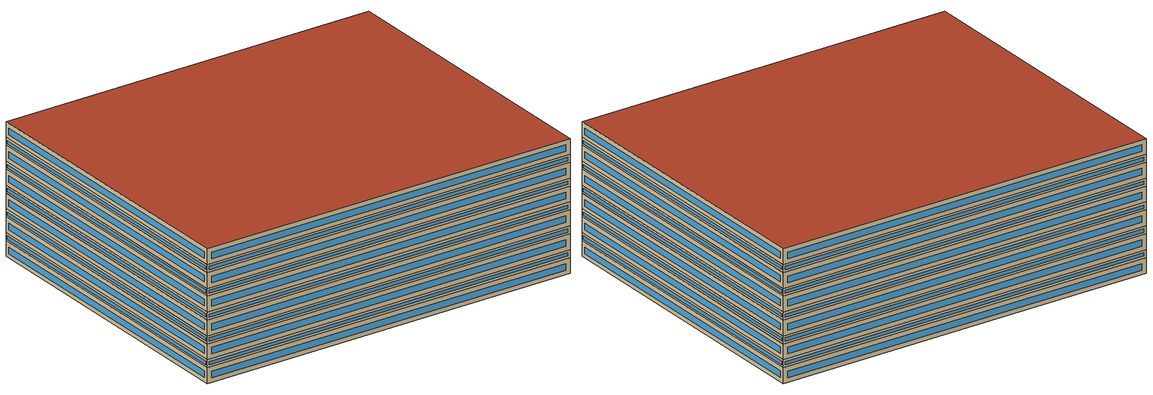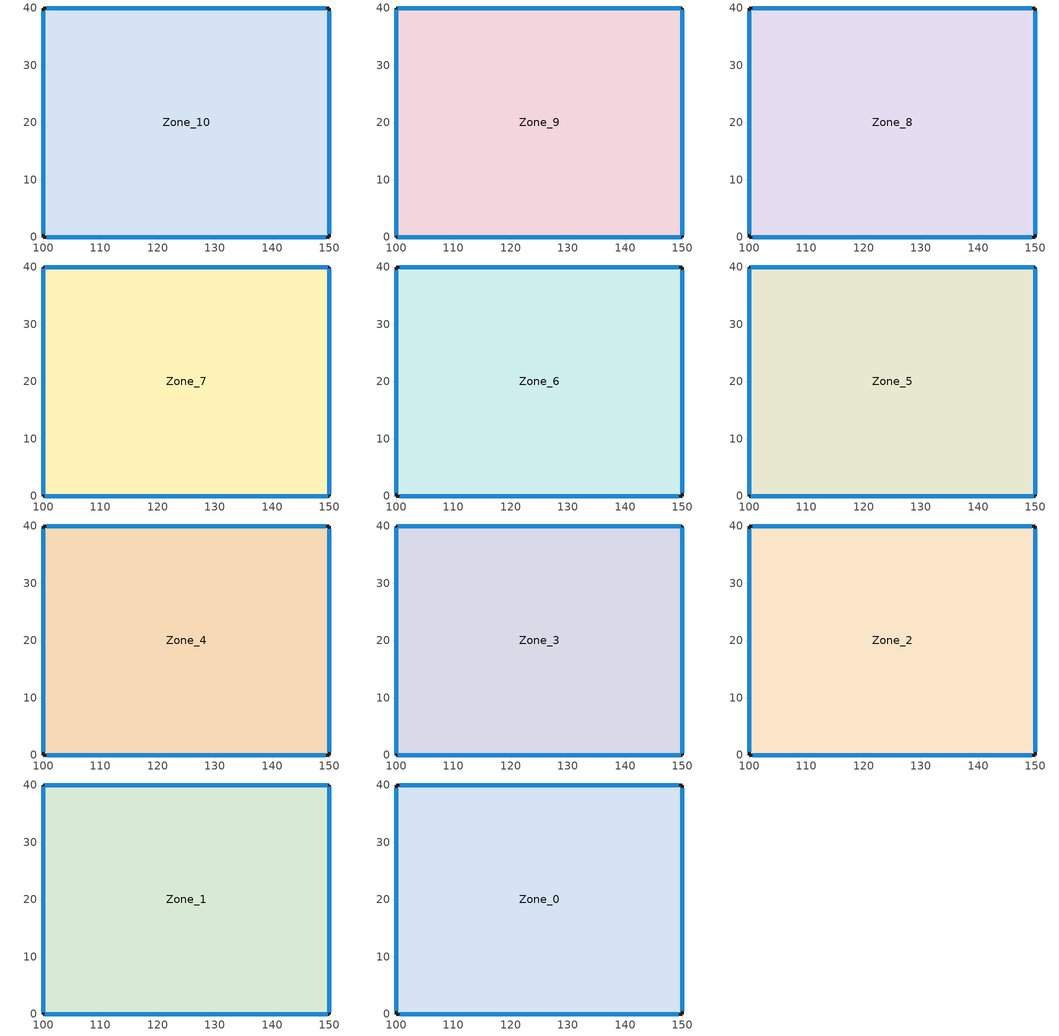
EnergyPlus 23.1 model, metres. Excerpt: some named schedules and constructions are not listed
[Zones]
Zone_10
 floor outside (90.1-2019 Nonresidential CZ 0 Exterior Floor (Mass)): 150,0 100,0 100,40 150,40 z0.5
 wall outside (90.1-2019 Nonresidential CZ 0 Exterior Wall (Mass)): 150,0 150,40 100,40 100,0 150,0 z0.5:2.5
 window (90.1-2019 Nonresidential CZ 0 Glazing (Operable)): 150,0.59 150,39.41 / 149.41,40 100.59,40 / 100,39.41 100,0.59 / 100.59,0 149.41,0 z1.09:1.91
Zone_9
 floor to Zone_10 (Interior Slab (Mass)_FLIPPED): 150,0 100,0 100,40 150,40 z2.5
 wall outside (90.1-2019 Nonresidential CZ 0 Exterior Wall (Mass)): 150,0 150,40 100,40 100,0 150,0 z2.5:3.5
 window (90.1-2019 Nonresidential CZ 0 Glazing (Operable)): 150,0.3 150,39.7 / 149.7,40 100.3,40 / 100,39.7 100,0.3 / 100.3,0 149.7,0 z2.8:3.2
Zone_8
 floor to Zone_9 (Interior Slab (Mass)_FLIPPED): 150,0 100,0 100,40 150,40 z3.5
 wall outside (90.1-2019 Nonresidential CZ 0 Exterior Wall (Mass)): 150,0 150,40 100,40 100,0 150,0 z3.5:5.5
 window (90.1-2019 Nonresidential CZ 0 Glazing (Operable)): 150,0.59 150,39.41 / 149.41,40 100.59,40 / 100,39.41 100,0.59 / 100.59,0 149.41,0 z4.09:4.91
Zone_7
 floor to Zone_8 (Interior Slab (Mass)_FLIPPED): 150,0 100,0 100,40 150,40 z5.5
 wall outside (90.1-2019 Nonresidential CZ 0 Exterior Wall (Mass)): 150,0 150,40 100,40 100,0 150,0 z5.5:6.5
 window (90.1-2019 Nonresidential CZ 0 Glazing (Operable)): 150,0.3 150,39.7 / 149.7,40 100.3,40 / 100,39.7 100,0.3 / 100.3,0 149.7,0 z5.8:6.2
Zone_6
 floor to Zone_7 (Interior Slab (Mass)_FLIPPED): 150,0 100,0 100,40 150,40 z6.5
 wall outside (90.1-2019 Nonresidential CZ 0 Exterior Wall (Mass)): 150,0 150,40 100,40 100,0 150,0 z6.5:8.5
 window (90.1-2019 Nonresidential CZ 0 Glazing (Operable)): 150,0.59 150,39.41 / 149.41,40 100.59,40 / 100,39.41 100,0.59 / 100.59,0 149.41,0 z7.09:7.91
Zone_5
 floor to Zone_6 (Interior Slab (Mass)_FLIPPED): 150,0 100,0 100,40 150,40 z8.5
 wall outside (90.1-2019 Nonresidential CZ 0 Exterior Wall (Mass)): 150,0 150,40 100,40 100,0 150,0 z8.5:9.5
 window (90.1-2019 Nonresidential CZ 0 Glazing (Operable)): 150,0.3 150,39.7 / 149.7,40 100.3,40 / 100,39.7 100,0.3 / 100.3,0 149.7,0 z8.8:9.2
Zone_4
 floor to Zone_5 (Interior Slab (Mass)_FLIPPED): 150,0 100,0 100,40 150,40 z9.5
 wall outside (90.1-2019 Nonresidential CZ 0 Exterior Wall (Mass)): 150,0 150,40 100,40 100,0 150,0 z9.5:11.5
 window (90.1-2019 Nonresidential CZ 0 Glazing (Operable)): 150,0.59 150,39.41 / 149.41,40 100.59,40 / 100,39.41 100,0.59 / 100.59,0 149.41,0 z10.09:10.91
Zone_3
 floor to Zone_4 (Interior Slab (Mass)_FLIPPED): 150,0 100,0 100,40 150,40 z11.5
 wall outside (90.1-2019 Nonresidential CZ 0 Exterior Wall (Mass)): 150,0 150,40 100,40 100,0 150,0 z11.5:12.5
 window (90.1-2019 Nonresidential CZ 0 Glazing (Operable)): 150,0.3 150,39.7 / 149.7,40 100.3,40 / 100,39.7 100,0.3 / 100.3,0 149.7,0 z11.8:12.2
Zone_2
 floor to Zone_3 (Interior Slab (Mass)_FLIPPED): 150,0 100,0 100,40 150,40 z12.5
 wall outside (90.1-2019 Nonresidential CZ 0 Exterior Wall (Mass)): 150,0 150,40 100,40 100,0 150,0 z12.5:14.5
 window (90.1-2019 Nonresidential CZ 0 Glazing (Operable)): 150,0.59 150,39.41 / 149.41,40 100.59,40 / 100,39.41 100,0.59 / 100.59,0 149.41,0 z13.09:13.91
Zone_1
 floor to Zone_2 (Interior Slab (Mass)_FLIPPED): 150,0 100,0 100,40 150,40 z14.5
 wall outside (90.1-2019 Nonresidential CZ 0 Exterior Wall (Mass)): 150,0 150,40 100,40 100,0 150,0 z14.5:15.5
 window (90.1-2019 Nonresidential CZ 0 Glazing (Operable)): 150,0.3 150,39.7 / 149.7,40 100.3,40 / 100,39.7 100,0.3 / 100.3,0 149.7,0 z14.8:15.2
Zone_0
 floor to Zone_1 (Interior Slab (Mass)_FLIPPED): 150,0 100,0 100,40 150,40 z15.5
 wall outside (90.1-2019 Nonresidential CZ 0 Exterior Wall (Mass)): 150,0 150,40 100,40 100,0 150,0 z15.5:17.5
 window (90.1-2019 Nonresidential CZ 0 Glazing (Operable)): 150,0.59 150,39.41 / 149.41,40 100.59,40 / 100,39.41 100,0.59 / 100.59,0 149.41,0 z16.09:16.91
 roof outside (90.1-2019 Nonresidential CZ 0 Exterior Roof (Mass)): 150,0 150,40 100,40 100,0 z17.5
[Schedule:Week:Daily]
CoolAvail_Zone_6_30: 7184da34-240c-4b6d-93ce-fbc2130ab747, 8a405f9d-42d0-44d9-96d0-330464419840, dc97af03-2384-4bb0-99b3-728cf9247e1d, 3a76f166-5242-40e2-934c-137b1db0427f, 603d38bc-9358-45a7-b500-89b06c01529a, 4439b08b-b3b5-4bb0-872a-ef064c6df472, 961611fc-6cb6-40a5-a8bc-84e99b759f59, 7184da34-240c-4b6d-93ce-fbc2130ab747, 7184da34-240c-4b6d-93ce-fbc2130ab747, 7184da34-240c-4b6d-93ce-fbc2130ab747, 7184da34-240c-4b6d-93ce-fbc2130ab747, 7184da34-240c-4b6d-93ce-fbc2130ab747
CoolAvail_Zone_6_31: 5a908684-f9cf-45b4-b5b8-ae8a123e500a, 7a625284-486a-4df8-a195-787275be78b9, 571e5022-c7a9-4193-872e-adb23b875967, 51099a20-6c29-4076-87bc-da8d38a44a4c, 9f34e41f-fa0a-4cca-84f2-8a4b7e5c9fff, 2e3ce53a-b27f-4b19-865a-8a59f8f3d9be, fb570989-6d79-4e23-96a0-bc028a045480, 5a908684-f9cf-45b4-b5b8-ae8a123e500a, 5a908684-f9cf-45b4-b5b8-ae8a123e500a, 5a908684-f9cf-45b4-b5b8-ae8a123e500a, 5a908684-f9cf-45b4-b5b8-ae8a123e500a, 5a908684-f9cf-45b4-b5b8-ae8a123e500a
CoolAvail_Zone_6_32: 33920dee-67d3-4b8c-8265-b6fee3f7193f, 4d3eb448-9b0c-49e7-af43-dd11c7dbcc7f, 14827110-bb91-4569-9464-842db7c2f4c9, 4415725f-ac32-4013-943e-1ba89236a3ae, cde782c4-b684-40ae-8943-953bc67c3267, 680fbcb8-d65b-47a6-8f7d-5d6d7eec2a61, a5b1e0ee-6456-494a-ac05-9d128e00ea1b, 33920dee-67d3-4b8c-8265-b6fee3f7193f, 33920dee-67d3-4b8c-8265-b6fee3f7193f, 33920dee-67d3-4b8c-8265-b6fee3f7193f, 33920dee-67d3-4b8c-8265-b6fee3f7193f, 33920dee-67d3-4b8c-8265-b6fee3f7193f
CoolAvail_Zone_6_33: e6622f1f-2e6a-4cb0-9cfe-3307bc4e7330, ba0a8b03-b524-4944-950f-25f97ced0e71, 5e71a3d9-717c-4ec3-b2c5-cc67a8577d65, 0d333b0c-b992-4e52-952e-bc08f7f16e68, c7fc317e-73be-4404-b4ac-a850ff035b45, 033e5d23-12a7-46dc-9698-c5c22ac64766, 96585438-17a9-4f2d-ba76-5f25d7acb26b, e6622f1f-2e6a-4cb0-9cfe-3307bc4e7330, e6622f1f-2e6a-4cb0-9cfe-3307bc4e7330, e6622f1f-2e6a-4cb0-9cfe-3307bc4e7330, e6622f1f-2e6a-4cb0-9cfe-3307bc4e7330, e6622f1f-2e6a-4cb0-9cfe-3307bc4e7330
CoolAvail_Zone_6_34: 58776fbb-131a-4163-bc9f-bdc5d5c2f7db, 3c21969f-b920-492f-a4b9-10ae55c85706, 61b357f4-f6e6-4925-b387-1de39b7cc1fa, 0fa62410-a4f8-424e-bd98-b743837af38e, 502d5453-6122-42a2-9195-6f643fa86aa6, 348f92fa-facd-4d59-8293-b884daa41336, 975a310a-3582-4e8e-bbb1-4e74cdb09bf2, 58776fbb-131a-4163-bc9f-bdc5d5c2f7db, 58776fbb-131a-4163-bc9f-bdc5d5c2f7db, 58776fbb-131a-4163-bc9f-bdc5d5c2f7db, 58776fbb-131a-4163-bc9f-bdc5d5c2f7db, 58776fbb-131a-4163-bc9f-bdc5d5c2f7db
CoolAvail_Zone_6_35: 0a0e94e5-17e9-4f55-b6ba-0cff2d60cb48, 656ac055-7b5f-4ee6-a593-05e85dcc2151, f4a2c2a8-6a30-4858-af05-fa7fe88aa03f, d37df644-2e9c-4d79-a21b-c2ce73d4f76b, c8675d83-cc90-463b-8c33-fb7fa0b07f96, 2c28fc9b-8a8b-4620-840b-bf0f7868a53c, 4eb883bc-be96-4aad-97b9-e9b3bf60c7c0, 0a0e94e5-17e9-4f55-b6ba-0cff2d60cb48, 0a0e94e5-17e9-4f55-b6ba-0cff2d60cb48, 0a0e94e5-17e9-4f55-b6ba-0cff2d60cb48, 0a0e94e5-17e9-4f55-b6ba-0cff2d60cb48, 0a0e94e5-17e9-4f55-b6ba-0cff2d60cb48
CoolAvail_Zone_6_36: 974d3b50-240b-4423-8093-ecf7348e7a77, 5dda5916-6d3c-48d9-a4eb-7cd58c6ca905, d1377231-a0dc-4382-bb8f-9b1b18d367ac, 3bc0fb08-8a13-4cc9-ae99-47b2b77d3581, 64521ecc-3f76-405a-8015-79241e9814f1, 0b178198-81fe-45bb-924c-f1c7844d558f, 9561be1d-9728-4a63-9683-414e658ba770, 974d3b50-240b-4423-8093-ecf7348e7a77, 974d3b50-240b-4423-8093-ecf7348e7a77, 974d3b50-240b-4423-8093-ecf7348e7a77, 974d3b50-240b-4423-8093-ecf7348e7a77, 974d3b50-240b-4423-8093-ecf7348e7a77
CoolAvail_Zone_6_37: d15e5b5d-5e37-4174-a93b-1081d327ba36, 4dbaa0ec-594d-484d-9f40-ff97ba6f489b, 5637ac8b-84e2-4ae5-80ae-d1b10a38e0a6, 73b77d0b-158f-4ab2-b965-87fe1b25a0b5, a23a09be-1608-4e17-9d1a-3b0c8bebe0d6, bee6b387-4d5e-4adb-b40b-2d77ddca55e5, fefef696-33ff-4fe0-90e5-88765f0c1d3c, d15e5b5d-5e37-4174-a93b-1081d327ba36, d15e5b5d-5e37-4174-a93b-1081d327ba36, d15e5b5d-5e37-4174-a93b-1081d327ba36, d15e5b5d-5e37-4174-a93b-1081d327ba36, d15e5b5d-5e37-4174-a93b-1081d327ba36
CoolAvail_Zone_6_38: e88c6c5b-bd8b-4ff2-a5c8-6d02a455660d, d503720c-97db-4c8f-bb73-5fa63e187427, 974d3b50-240b-4423-8093-ecf7348e7a77, e6bef2dc-bc69-48b0-a87c-56ca68d267ba, b56f730e-0d16-40b5-8800-2eaec1f9e16d, 481d59af-034c-4750-aa96-4dfbceed2deb, 26478247-07dc-437b-9561-7dc0f47f08da, e88c6c5b-bd8b-4ff2-a5c8-6d02a455660d, e88c6c5b-bd8b-4ff2-a5c8-6d02a455660d, e88c6c5b-bd8b-4ff2-a5c8-6d02a455660d, e88c6c5b-bd8b-4ff2-a5c8-6d02a455660d, e88c6c5b-bd8b-4ff2-a5c8-6d02a455660d
CoolAvail_Zone_6_39: e0b2708d-d036-4065-8009-799a6ab6b869, 67b84bbc-35a5-464d-b2aa-46a085c2dace, 2ba26b7c-ec20-4d35-9d4d-c5aa899999db, 33fc359f-7dd0-4837-816f-1591cc087171, 09a3685a-2c69-4375-933e-06f930586e9f, 7321d2a9-7909-4930-a3a2-908d2a361488, d15e5b5d-5e37-4174-a93b-1081d327ba36, e0b2708d-d036-4065-8009-799a6ab6b869, e0b2708d-d036-4065-8009-799a6ab6b869, e0b2708d-d036-4065-8009-799a6ab6b869, e0b2708d-d036-4065-8009-799a6ab6b869, e0b2708d-d036-4065-8009-799a6ab6b869
CoolAvail_Zone_6_40: fd1eebb7-ae25-4a0b-9ae9-f39244b66f8c, 95fa02f2-2dcb-463b-95b4-cc12a435ff88, a7a1d405-c573-4bb9-b67b-8ce496c3c19b, 45c8ce96-07ae-4084-a6ae-a2589231fdf2, b97038e8-cb96-4908-8caf-aebc44971e05, 935ce55b-c2eb-4d0a-8971-2a44efc75534, 7f483035-ffa4-4953-83d1-3a987444b79a, fd1eebb7-ae25-4a0b-9ae9-f39244b66f8c, fd1eebb7-ae25-4a0b-9ae9-f39244b66f8c, fd1eebb7-ae25-4a0b-9ae9-f39244b66f8c, fd1eebb7-ae25-4a0b-9ae9-f39244b66f8c, fd1eebb7-ae25-4a0b-9ae9-f39244b66f8c
CoolAvail_Zone_6_41: 2dcc873a-a15d-4898-9fc1-872ab014c7bf, bbb2faed-3f6a-44d8-aaf0-78c2e5e9e339, e423462b-1761-430d-9fe2-04f5ce2df798, 221900c0-e161-4b32-8dcf-c06f7f97bc00, 0c28a0af-c182-4c21-a87c-47ab7c06f9a6, 531176dc-aaea-4caa-8757-48b7464adbe8, f02c8604-d348-4cbe-8dd2-544ac135fb9a, 2dcc873a-a15d-4898-9fc1-872ab014c7bf, 2dcc873a-a15d-4898-9fc1-872ab014c7bf, 2dcc873a-a15d-4898-9fc1-872ab014c7bf, 2dcc873a-a15d-4898-9fc1-872ab014c7bf, 2dcc873a-a15d-4898-9fc1-872ab014c7bf
CoolAvail_Zone_6_42: 55b381e4-677b-4329-b664-d2a45fb87942, 4b302ba2-075a-4b97-9e24-a58132b1d411, 02e56310-3f5e-4da5-a1ac-b244952a844e, 2bf2147b-2790-43df-95a8-867ac31a1a3b, beec6d2d-9b4d-454c-bab1-ccd7f0066b7f, e315acb1-8100-4df8-a883-a898b626087a, 338386b5-c2be-4c5a-bb7b-7ed45e145b6a, 55b381e4-677b-4329-b664-d2a45fb87942, 55b381e4-677b-4329-b664-d2a45fb87942, 55b381e4-677b-4329-b664-d2a45fb87942, 55b381e4-677b-4329-b664-d2a45fb87942, 55b381e4-677b-4329-b664-d2a45fb87942
CoolAvail_Zone_6_43: a3fc49ce-a702-4050-a4d4-f0b41f3f04d1, 61f6c040-2eff-4334-87d1-fc18078c5b4d, 216a5813-e1aa-4f98-a3d9-45aafe295c6f, ed36eb50-59d0-4664-b429-3e82567ec3db, 8268aa2b-f0c7-4399-82b5-6ee22692aaec, 7e1150bf-fcb5-4083-bada-e8b812130924, bac10eca-6aad-4b6c-99d9-6d047ad927fb, a3fc49ce-a702-4050-a4d4-f0b41f3f04d1, a3fc49ce-a702-4050-a4d4-f0b41f3f04d1, a3fc49ce-a702-4050-a4d4-f0b41f3f04d1, a3fc49ce-a702-4050-a4d4-f0b41f3f04d1, a3fc49ce-a702-4050-a4d4-f0b41f3f04d1
CoolAvail_Zone_6_44: 64c5fce2-a931-45de-ae17-11bb6b7ec4f7, 47937c46-9517-4e7e-a3e7-344cd70182dd, 6875829c-b567-4096-a9a7-070edf4a5beb, 1ef194d5-600d-436e-896f-97ae3dce0780, a412ade5-a070-42a9-a7bc-82a2a93165c4, 8a1bcc7b-a4db-415c-b492-aece4c5ef8ef, 54881f83-04a8-4966-a892-547419b078ed, 64c5fce2-a931-45de-ae17-11bb6b7ec4f7, 64c5fce2-a931-45de-ae17-11bb6b7ec4f7, 64c5fce2-a931-45de-ae17-11bb6b7ec4f7, 64c5fce2-a931-45de-ae17-11bb6b7ec4f7, 64c5fce2-a931-45de-ae17-11bb6b7ec4f7
CoolAvail_Zone_6_45: 2b397f9f-8be1-4396-8707-4f27285c48cf, 8a405f9d-42d0-44d9-96d0-330464419840, 406e654a-9fdf-4ae3-be6f-feb498b17671, d744ff22-ee5c-4023-b1c9-87d2f9fe7dfb, 2ba26b7c-ec20-4d35-9d4d-c5aa899999db, 18633dd2-a644-4504-9320-c2cd889ac2f6, 2b397f9f-8be1-4396-8707-4f27285c48cf, 2b397f9f-8be1-4396-8707-4f27285c48cf, 2b397f9f-8be1-4396-8707-4f27285c48cf, 2b397f9f-8be1-4396-8707-4f27285c48cf, 2b397f9f-8be1-4396-8707-4f27285c48cf, 2b397f9f-8be1-4396-8707-4f27285c48cf
CoolAvail_Zone_6_46: 309667cc-af2f-4954-85bc-5c148a350b4a, 4b302ba2-075a-4b97-9e24-a58132b1d411, c5798417-1c1b-466f-842b-606aee00b441, 3561d5a0-8828-4d36-a964-a15591300829, a7ceca8a-c546-48e0-a49a-66e985bab7ce, 5cde5439-ff1c-4de1-beaa-ff53f8bc1147, 8eda0833-9465-44ca-b207-203164fd8480, 309667cc-af2f-4954-85bc-5c148a350b4a, 309667cc-af2f-4954-85bc-5c148a350b4a, 309667cc-af2f-4954-85bc-5c148a350b4a, 309667cc-af2f-4954-85bc-5c148a350b4a, 309667cc-af2f-4954-85bc-5c148a350b4a
CoolAvail_Zone_6_47: c07bb51f-4667-4208-a672-928bc48b7e71, 0f0ad8b2-2234-4335-ac35-566c41478452, 6d6db758-2500-443d-bdef-894acfca45ea, 3f746df6-9fc2-4e6b-862d-bfddc29698c6, cc53f02f-f23b-4eea-8bb5-4934ea585736, f312e64c-c167-464e-bd74-4efe2e397cf8, a00cccfd-5229-4c20-b9c7-1c7349c5186a, c07bb51f-4667-4208-a672-928bc48b7e71, c07bb51f-4667-4208-a672-928bc48b7e71, c07bb51f-4667-4208-a672-928bc48b7e71, c07bb51f-4667-4208-a672-928bc48b7e71, c07bb51f-4667-4208-a672-928bc48b7e71
CoolAvail_Zone_6_48: 2c8ea5d2-3ca6-45dd-837b-790187776252, 4cc02389-25bd-4e02-83c7-58feb55ca3e1, d334755c-7090-493a-ab8f-9d10578fc5a6, 29e997ca-ecc2-4d1c-89d3-e135346c21a9, acf5dc99-9e6c-4cd1-8e4e-92e17302b4d5, d7521b54-dcde-4121-9895-2ef7c3b3bb1f, 1ae229a3-7d21-4fb6-800f-6fe5ce3d76cc, 2c8ea5d2-3ca6-45dd-837b-790187776252, 2c8ea5d2-3ca6-45dd-837b-790187776252, 2c8ea5d2-3ca6-45dd-837b-790187776252, 2c8ea5d2-3ca6-45dd-837b-790187776252, 2c8ea5d2-3ca6-45dd-837b-790187776252
CoolAvail_Zone_6_49: 7ea803b6-4dd8-4f21-a3f9-328113ec1916, f9b1004c-33da-4f60-8c23-26f99f1b139a, bde7cc9d-b313-478c-8cc4-a01290c4dae5, ce449a69-b7fa-4ae1-93bb-0214ff05a138, 3f8a45d7-03b5-4d13-a7ff-d2d48f56d807, 036425c4-82a5-4409-8ab6-3f12aa87b18d, fbfbacd4-5a12-4ed5-b67e-3885ccab6799, 7ea803b6-4dd8-4f21-a3f9-328113ec1916, 7ea803b6-4dd8-4f21-a3f9-328113ec1916, 7ea803b6-4dd8-4f21-a3f9-328113ec1916, 7ea803b6-4dd8-4f21-a3f9-328113ec1916, 7ea803b6-4dd8-4f21-a3f9-328113ec1916
CoolAvail_Zone_6_50: 7c356ccd-7fd0-4528-b668-c7546eaf29fd, a7a1d405-c573-4bb9-b67b-8ce496c3c19b, 0fe831b4-e945-4b21-ac06-86a2e420b340, cd7ced8e-8b7f-4543-85a8-9176b2e4a066, 2d89ac6e-f4cc-4247-9866-2bcfe1bc3776, 8881c897-b148-42fc-af77-a5b5a63de981, 5eed06f2-4a53-4ea2-bfd0-8501a5fcf0c7, 7c356ccd-7fd0-4528-b668-c7546eaf29fd, 7c356ccd-7fd0-4528-b668-c7546eaf29fd, 7c356ccd-7fd0-4528-b668-c7546eaf29fd, 7c356ccd-7fd0-4528-b668-c7546eaf29fd, 7c356ccd-7fd0-4528-b668-c7546eaf29fd
CoolAvail_Zone_6_51: c0e83535-29b8-446b-86aa-72272f3ed4d5, effd959a-8aaf-4a32-8b40-52283b3b98f9, c5930086-2ef5-4a74-83ec-795e1fdc4ced, 422191d6-08e9-4381-a167-78983eb10db2, 781589bc-d8a2-4d70-8197-9cd454fa73dc, 08f62952-1b6d-40fd-a8d1-eb5f4b36067c, 2e3ce53a-b27f-4b19-865a-8a59f8f3d9be, c0e83535-29b8-446b-86aa-72272f3ed4d5, c0e83535-29b8-446b-86aa-72272f3ed4d5, c0e83535-29b8-446b-86aa-72272f3ed4d5, c0e83535-29b8-446b-86aa-72272f3ed4d5, c0e83535-29b8-446b-86aa-72272f3ed4d5
CoolAvail_Zone_6_52: fd54331b-13d3-40b1-82b7-098872b6a4d1, fd54331b-13d3-40b1-82b7-098872b6a4d1, fd54331b-13d3-40b1-82b7-098872b6a4d1, fd54331b-13d3-40b1-82b7-098872b6a4d1, fd54331b-13d3-40b1-82b7-098872b6a4d1, fd54331b-13d3-40b1-82b7-098872b6a4d1, fd54331b-13d3-40b1-82b7-098872b6a4d1, fd54331b-13d3-40b1-82b7-098872b6a4d1, fd54331b-13d3-40b1-82b7-098872b6a4d1, fd54331b-13d3-40b1-82b7-098872b6a4d1, fd54331b-13d3-40b1-82b7-098872b6a4d1, fd54331b-13d3-40b1-82b7-098872b6a4d1
NatVentAvail_Zone_6_0: cc7c5e72-59e5-4702-8b92-1755059ed6e7, 376c1599-d0a1-46f3-9493-42d7791fb4d7, adf51260-352a-49a5-856a-a1708e0f9059, 3d42308f-4ede-4cfc-abd2-451e729e8899, 7e556149-db7b-452c-bc0e-d10d15d566de, d91147c9-b657-4293-a10b-2d96826d421b, 3de5a5f0-e37b-4be9-a4d0-a10cd2c42d39, cc7c5e72-59e5-4702-8b92-1755059ed6e7, cc7c5e72-59e5-4702-8b92-1755059ed6e7, cc7c5e72-59e5-4702-8b92-1755059ed6e7, cc7c5e72-59e5-4702-8b92-1755059ed6e7, cc7c5e72-59e5-4702-8b92-1755059ed6e7
NatVentAvail_Zone_6_1: 3ae7b580-9877-4d38-86a1-b7ff7554ca40, d42ad0eb-1562-4c6a-a2ff-f30118a8ced3, 659cf226-37ff-47d1-895f-4ca231c388b7, ac56218a-2dbe-492e-8073-25593503e669, c0b2f4d1-01b3-45a1-8358-39c921a39d31, 9f5f28fe-3118-482c-a101-9ab805f1a469, b0720e02-7a41-4125-943b-bf7348b466ea, 3ae7b580-9877-4d38-86a1-b7ff7554ca40, 3ae7b580-9877-4d38-86a1-b7ff7554ca40, 3ae7b580-9877-4d38-86a1-b7ff7554ca40, 3ae7b580-9877-4d38-86a1-b7ff7554ca40, 3ae7b580-9877-4d38-86a1-b7ff7554ca40
NatVentAvail_Zone_6_2: 5105515d-9b21-4281-af3d-07e03f7b6bab, d0b618e4-c2f6-400f-8f7b-86c363a9a151, c0b2f4d1-01b3-45a1-8358-39c921a39d31, 59960803-f3c8-46b2-94bb-fd38e35e664c, 376c1599-d0a1-46f3-9493-42d7791fb4d7, ea529082-dafb-4ae3-9133-c80d673d23d8, 71d822ab-728c-4cc9-9c34-57a5de03a976, 5105515d-9b21-4281-af3d-07e03f7b6bab, 5105515d-9b21-4281-af3d-07e03f7b6bab, 5105515d-9b21-4281-af3d-07e03f7b6bab, 5105515d-9b21-4281-af3d-07e03f7b6bab, 5105515d-9b21-4281-af3d-07e03f7b6bab
NatVentAvail_Zone_6_3: 3e0c2a6a-3bf6-4d58-a271-e91b39380af6, a49a7585-76db-4f9a-93a1-7b1e433aaa8e, ae37b25e-c380-4e85-8790-aceacc0e0324, 426e0e56-fc7c-49e6-90d7-0bfdbe712f24, 41781489-dd0d-4094-bb15-ddb7413edce5, cc7c5e72-59e5-4702-8b92-1755059ed6e7, 7d9c5027-a62c-4d0e-8f1d-a1b17dfe5b28, 3e0c2a6a-3bf6-4d58-a271-e91b39380af6, 3e0c2a6a-3bf6-4d58-a271-e91b39380af6, 3e0c2a6a-3bf6-4d58-a271-e91b39380af6, 3e0c2a6a-3bf6-4d58-a271-e91b39380af6, 3e0c2a6a-3bf6-4d58-a271-e91b39380af6
NatVentAvail_Zone_6_4: cd11a6d8-bab4-492a-9d1e-e542a4290711, ddddd88b-f37b-4b9b-9d07-3f036db0d2e3, d577d9b9-fdf8-434b-9f1a-40dde07e740e, da89acfc-d4c3-4f8d-9266-3254bd4261c6, ea26364a-384e-46ea-86c5-f9ef55a1e0d9, 0046e9bb-95bd-46a8-b9cc-78eefbc4e09e, ddddd88b-f37b-4b9b-9d07-3f036db0d2e3, cd11a6d8-bab4-492a-9d1e-e542a4290711, cd11a6d8-bab4-492a-9d1e-e542a4290711, cd11a6d8-bab4-492a-9d1e-e542a4290711, cd11a6d8-bab4-492a-9d1e-e542a4290711, cd11a6d8-bab4-492a-9d1e-e542a4290711
NatVentAvail_Zone_6_5: e7683f5f-0d3e-4122-b158-8df8f27fb22b, 8d6bacef-d121-4153-836b-d43db98e2268, c727dada-baa6-44d5-afff-46116fca0f88, e0e91d45-8302-41d6-8f1b-49fabdfba644, 63461c41-86a0-4d01-9f80-0e7ab8e2172f, c38ed216-7daa-4708-9e97-6597667791bb, fbd1d3f1-d7be-4ba4-84a3-233671e34556, e7683f5f-0d3e-4122-b158-8df8f27fb22b, e7683f5f-0d3e-4122-b158-8df8f27fb22b, e7683f5f-0d3e-4122-b158-8df8f27fb22b, e7683f5f-0d3e-4122-b158-8df8f27fb22b, e7683f5f-0d3e-4122-b158-8df8f27fb22b
NatVentAvail_Zone_6_6: 2012a289-c582-4713-8f79-0cada1ee59fe, 61b357f4-f6e6-4925-b387-1de39b7cc1fa, 16310482-787f-4f32-b917-9f2f256dd326, 2bca3579-0208-424a-9a2d-2c40d479f3e5, ee077d23-dd4c-430a-8633-dff9cec15da0, 0155e498-0233-495b-9139-34c61e2aa167, b1ff2ce5-6a89-443a-8d96-e35d44eaa55e, 2012a289-c582-4713-8f79-0cada1ee59fe, 2012a289-c582-4713-8f79-0cada1ee59fe, 2012a289-c582-4713-8f79-0cada1ee59fe, 2012a289-c582-4713-8f79-0cada1ee59fe, 2012a289-c582-4713-8f79-0cada1ee59fe
NatVentAvail_Zone_6_7: 441a60de-76e6-41d9-8fc4-b36bc8ad0eb9, 9c5eb7dc-428e-493d-ad37-161b3c253e11, a5b9ead5-cfc9-4336-bdbb-d0b8135e721f, 1487529c-c1a6-49f0-ba0b-ab5e9efc28d4, bb2bd257-2340-4716-afae-4da5e56529e5, 8cd03d6d-238c-4511-812c-1433cf541540, 8cc6b32d-6a8d-40f0-b2ac-fabc4573d05e, 441a60de-76e6-41d9-8fc4-b36bc8ad0eb9, 441a60de-76e6-41d9-8fc4-b36bc8ad0eb9, 441a60de-76e6-41d9-8fc4-b36bc8ad0eb9, 441a60de-76e6-41d9-8fc4-b36bc8ad0eb9, 441a60de-76e6-41d9-8fc4-b36bc8ad0eb9
NatVentAvail_Zone_6_8: 9e5a9277-8138-496c-9870-aba054b8bbb3, cc070876-0b8b-4729-b892-d7a399babd0d, e7384085-cd6c-491b-a54b-07c8b07f2257, 0553d18e-29e9-41c0-aea9-9765b4be9c8a, 0701a870-545e-4978-9d7f-aedff17e0eff, f5d92141-383b-489d-96bc-80b6229a566e, 3c8b651d-c98e-4425-a7c7-2414b5bc7adb, 9e5a9277-8138-496c-9870-aba054b8bbb3, 9e5a9277-8138-496c-9870-aba054b8bbb3, 9e5a9277-8138-496c-9870-aba054b8bbb3, 9e5a9277-8138-496c-9870-aba054b8bbb3, 9e5a9277-8138-496c-9870-aba054b8bbb3
NatVentAvail_Zone_6_9: 5d816ed7-7ec9-4921-8c64-4ab1ba523694, 5706f158-a4fa-4eb1-9bf6-1d89ef393a92, 3c8b651d-c98e-4425-a7c7-2414b5bc7adb, 90e9008a-d9ee-4a4a-ad77-8e75c3ea5551, bcbe1dac-ba0a-4867-b969-050dd3c67b92, 861d7f75-d597-4b61-a670-80d24de7f505, 533eb107-4d55-4b3d-b9c1-9081a1b2ad70, 5d816ed7-7ec9-4921-8c64-4ab1ba523694, 5d816ed7-7ec9-4921-8c64-4ab1ba523694, 5d816ed7-7ec9-4921-8c64-4ab1ba523694, 5d816ed7-7ec9-4921-8c64-4ab1ba523694, 5d816ed7-7ec9-4921-8c64-4ab1ba523694
NatVentAvail_Zone_6_10: 29761272-e0ad-41cc-b166-6d65ba07453a, 3c8b651d-c98e-4425-a7c7-2414b5bc7adb, 5442293f-f91a-44d3-aca9-54e1044a5361, 228d463a-bd59-4096-96db-764a2e6041d5, 5f05e015-a1a5-43ac-91ea-b073f0a32884, c8410929-2962-4582-9b9e-6fef1bb27cd6, e46c92d8-9320-4969-bb58-45d195726c85, 29761272-e0ad-41cc-b166-6d65ba07453a, 29761272-e0ad-41cc-b166-6d65ba07453a, 29761272-e0ad-41cc-b166-6d65ba07453a, 29761272-e0ad-41cc-b166-6d65ba07453a, 29761272-e0ad-41cc-b166-6d65ba07453a
NatVentAvail_Zone_6_11: 3c8b651d-c98e-4425-a7c7-2414b5bc7adb, 8a0b7107-8c65-429b-9f7a-174384472d6b, 51510923-d556-40c4-8523-ab76850dcf2d, abd7b270-852f-4712-85e1-38d5c272b64e, 03efa6d5-eb4d-45a4-aeba-88b06c3680c1, bf260229-1670-42ea-b5f7-5926d781914f, 38b442d9-42bd-49e2-9b0e-d9eacc9469b6, 3c8b651d-c98e-4425-a7c7-2414b5bc7adb, 3c8b651d-c98e-4425-a7c7-2414b5bc7adb, 3c8b651d-c98e-4425-a7c7-2414b5bc7adb, 3c8b651d-c98e-4425-a7c7-2414b5bc7adb, 3c8b651d-c98e-4425-a7c7-2414b5bc7adb
NatVentAvail_Zone_6_12: 5486d40b-60dd-43bb-90ff-bdbaf3b1c0cc, 16dfc5ad-2d77-4d44-8b7b-ffe988ac7b98, 44794eae-6624-4630-b60d-3a43cc081643, 36b5e332-80bd-47ca-b256-b5ccfd1804e3, b16cacf9-4dbe-4619-8d1e-a936f71a4e2a, cf064be3-f906-4d87-920c-62beb6c4aece, 34023c66-c1a8-42af-ad6d-a534260bd086, 5486d40b-60dd-43bb-90ff-bdbaf3b1c0cc, 5486d40b-60dd-43bb-90ff-bdbaf3b1c0cc, 5486d40b-60dd-43bb-90ff-bdbaf3b1c0cc, 5486d40b-60dd-43bb-90ff-bdbaf3b1c0cc, 5486d40b-60dd-43bb-90ff-bdbaf3b1c0cc
NatVentAvail_Zone_6_13: 5c3b286f-1d26-4d4e-99fb-e6666a114488, 389d1706-ea7a-4fec-bf17-04ad5032a252, e1e185e6-d1d1-4fb3-a614-2d222b9df8ed, ce19ea9c-11f0-443f-8a07-bc1764a020de, c3f9e9fc-4c1d-4a4f-92d3-65145de2192d, 1d3275e5-c30b-43f7-ac50-d3cffa74311b, 9eaab3bd-a969-475b-a4f9-b240ccb4fb1c, 5c3b286f-1d26-4d4e-99fb-e6666a114488, 5c3b286f-1d26-4d4e-99fb-e6666a114488, 5c3b286f-1d26-4d4e-99fb-e6666a114488, 5c3b286f-1d26-4d4e-99fb-e6666a114488, 5c3b286f-1d26-4d4e-99fb-e6666a114488
NatVentAvail_Zone_6_14: 6aa7ceb0-05ec-4df6-8b5e-9304e8ae0848, 5b8156b7-62de-4e90-90f7-688594c08240, 25f348e3-88a7-4637-ac97-b21f32f00591, dd50aba4-0840-4921-93eb-a2a34588f9db, f4c6a370-7503-451f-a317-5b892f8fed1f, d944d27d-fa58-436f-9891-4d6468ff006a, 0801755e-3a14-4d28-b190-51b65b7c6972, 6aa7ceb0-05ec-4df6-8b5e-9304e8ae0848, 6aa7ceb0-05ec-4df6-8b5e-9304e8ae0848, 6aa7ceb0-05ec-4df6-8b5e-9304e8ae0848, 6aa7ceb0-05ec-4df6-8b5e-9304e8ae0848, 6aa7ceb0-05ec-4df6-8b5e-9304e8ae0848
NatVentAvail_Zone_6_15: 4d790352-f241-4465-a1c9-8d3fa905b37d, b5cbda66-2a4b-44b2-9427-f97161779084, 81ee3beb-e6c9-4c8a-94a6-eea2ce6ca127, 0fe831b4-e945-4b21-ac06-86a2e420b340, 107dd9b6-99c2-454c-98bf-151203f193b4, 965dfd98-d897-4b1b-82d7-6d190c2a5783, 981da446-f661-418b-bad6-c44da85f8fd6, 4d790352-f241-4465-a1c9-8d3fa905b37d, 4d790352-f241-4465-a1c9-8d3fa905b37d, 4d790352-f241-4465-a1c9-8d3fa905b37d, 4d790352-f241-4465-a1c9-8d3fa905b37d, 4d790352-f241-4465-a1c9-8d3fa905b37d
NatVentAvail_Zone_6_16: 36b6b573-4a96-4d0b-8e77-efa3b74ed80b, 0a688ba4-f194-48fc-bb29-99affeb4ab32, ab9ab2d3-8e51-4791-8a28-84e0216b49d3, 464cafb1-38df-4720-87f8-e1bb1a74a3ea, b12b8b05-7687-4f5f-b68b-0984655fbda7, afb21ea7-b0eb-4651-8a09-86541ffde80d, 35d706db-c863-4c91-84cc-fd7ea19d3668, 36b6b573-4a96-4d0b-8e77-efa3b74ed80b, 36b6b573-4a96-4d0b-8e77-efa3b74ed80b, 36b6b573-4a96-4d0b-8e77-efa3b74ed80b, 36b6b573-4a96-4d0b-8e77-efa3b74ed80b, 36b6b573-4a96-4d0b-8e77-efa3b74ed80b
NatVentAvail_Zone_6_17: 6ae1636e-50b3-4744-9ed0-72bb3a42bc24, 9f79c3d5-9f57-4e58-b64b-06712d6750b4, 97cf40db-42a0-4674-b331-b7e7e0212a66, e7a281bd-52c2-46c5-981f-dd0cb92ea178, 7f67dde3-fd44-43a5-ae8e-7bce3e8b8209, 7fdfdc23-0243-4143-a8e6-868808dfdf1d, 0d68053c-4ef4-483f-9c57-2b8f5c96b454, 6ae1636e-50b3-4744-9ed0-72bb3a42bc24, 6ae1636e-50b3-4744-9ed0-72bb3a42bc24, 6ae1636e-50b3-4744-9ed0-72bb3a42bc24, 6ae1636e-50b3-4744-9ed0-72bb3a42bc24, 6ae1636e-50b3-4744-9ed0-72bb3a42bc24
NatVentAvail_Zone_6_18: 5113a5bf-3636-4123-859d-b40991536007, 0df1e188-010b-43fc-a4f3-94dedfedb555, a66d3784-76fb-480e-9c5c-eacac7354f4e, 5113a5bf-3636-4123-859d-b40991536007, a38c40e8-4b9f-40cc-89c9-3f527a651479, ce39c80a-dfce-4739-b439-57e8b3f316f5, 1e8849f0-73f7-4f86-958c-54813f378a1c, 5113a5bf-3636-4123-859d-b40991536007, 5113a5bf-3636-4123-859d-b40991536007, 5113a5bf-3636-4123-859d-b40991536007, 5113a5bf-3636-4123-859d-b40991536007, 5113a5bf-3636-4123-859d-b40991536007
NatVentAvail_Zone_6_19: c13c6df3-21c5-4717-808f-02a3021f502a, 305d7304-1fed-4c40-adf9-8c9eb345a468, 77b4f36d-e4f1-4b57-99db-5acffe8e3edd, 33e826da-1d74-467d-9500-9a01f19572ca, 5947a85f-327f-4c9e-b6ca-9c558c75b040, 404f14c3-9a89-4b0e-b94c-c49ec595336b, dc2885b1-d152-4bc4-bffc-7600fb6e98eb, c13c6df3-21c5-4717-808f-02a3021f502a, c13c6df3-21c5-4717-808f-02a3021f502a, c13c6df3-21c5-4717-808f-02a3021f502a, c13c6df3-21c5-4717-808f-02a3021f502a, c13c6df3-21c5-4717-808f-02a3021f502a
NatVentAvail_Zone_6_20: 217e7899-5055-4b25-ac84-e2c41d29c7c9, 7689447a-75ff-4315-9298-2fef36f5e542, c13c6df3-21c5-4717-808f-02a3021f502a, 39518dd0-0a15-466f-8698-f2fcd11dc8e4, dac235e0-7113-4277-a2cd-19b58b9e29c5, 0c8ffd00-6de5-4edf-91cc-03f62ec489fd, 514084f3-612d-4528-b355-44eccd3a25ff, 217e7899-5055-4b25-ac84-e2c41d29c7c9, 217e7899-5055-4b25-ac84-e2c41d29c7c9, 217e7899-5055-4b25-ac84-e2c41d29c7c9, 217e7899-5055-4b25-ac84-e2c41d29c7c9, 217e7899-5055-4b25-ac84-e2c41d29c7c9
NatVentAvail_Zone_6_21: bbdb9603-99d2-4945-a40f-8860eb3ecb7d, 8d6bacef-d121-4153-836b-d43db98e2268, 94c58baa-f86b-4e07-865e-fc9b777fd29d, 61f6c040-2eff-4334-87d1-fc18078c5b4d, 59482c30-193f-4170-9cd4-c04cce58f25a, dff8ce78-3911-4fba-817b-a22ae2c3f98f, f5549e9f-609d-44f8-a2a9-94b6d35d4bca, bbdb9603-99d2-4945-a40f-8860eb3ecb7d, bbdb9603-99d2-4945-a40f-8860eb3ecb7d, bbdb9603-99d2-4945-a40f-8860eb3ecb7d, bbdb9603-99d2-4945-a40f-8860eb3ecb7d, bbdb9603-99d2-4945-a40f-8860eb3ecb7d
NatVentAvail_Zone_6_22: a7ceca8a-c546-48e0-a49a-66e985bab7ce, 4c31b20d-aebd-454c-a06c-ca2151f39a32, d2448db6-488a-4a78-88ed-6c50265b5727, fddbf843-3269-4088-a56a-ea9a8b57fce7, a091f151-3cc8-4179-bd07-ea14b89d2584, 309667cc-af2f-4954-85bc-5c148a350b4a, f7465ff5-cc3b-4403-82c9-82521ef3cb90, a7ceca8a-c546-48e0-a49a-66e985bab7ce, a7ceca8a-c546-48e0-a49a-66e985bab7ce, a7ceca8a-c546-48e0-a49a-66e985bab7ce, a7ceca8a-c546-48e0-a49a-66e985bab7ce, a7ceca8a-c546-48e0-a49a-66e985bab7ce
NatVentAvail_Zone_6_23: a37b6e2a-0b01-4be9-abde-c9a7e50fff57, 64af5c70-5bf6-4414-868a-aae0d8de75f1, d2753aed-8bd0-44d8-b8ba-95bffa349c98, e2d6ea25-2069-40e1-ac35-d38591f07445, ecf8494b-724b-47e2-93fa-eef81896fb22, 675fdf3b-1948-4db6-8461-dd9e7f851686, bfd27253-1e88-4db9-a547-6b67a0326282, a37b6e2a-0b01-4be9-abde-c9a7e50fff57, a37b6e2a-0b01-4be9-abde-c9a7e50fff57, a37b6e2a-0b01-4be9-abde-c9a7e50fff57, a37b6e2a-0b01-4be9-abde-c9a7e50fff57, a37b6e2a-0b01-4be9-abde-c9a7e50fff57
NatVentAvail_Zone_6_24: b93c05da-d4b0-4c7a-b758-abe094ef43ff, f001b130-6864-4a26-a186-3d0550707097, 260bea38-ade5-45ec-9420-220252a88d2f, 67cfce1b-67b5-408d-83be-aefd08ee203e, 616ad2bf-a039-41cd-b244-2cab9aa1ef49, 6fb2b325-2aa9-4cae-8f23-e3aefd9e032a, f981b8bb-7628-4128-9e6d-447b9c2dce20, b93c05da-d4b0-4c7a-b758-abe094ef43ff, b93c05da-d4b0-4c7a-b758-abe094ef43ff, b93c05da-d4b0-4c7a-b758-abe094ef43ff, b93c05da-d4b0-4c7a-b758-abe094ef43ff, b93c05da-d4b0-4c7a-b758-abe094ef43ff
NatVentAvail_Zone_6_25: 7f40aeb7-40bd-43a4-87c5-829052f96f2a, fc1c15fd-3dac-4f9e-ac78-36abc2bbc8bd, 2b397f9f-8be1-4396-8707-4f27285c48cf, 2e93ee6d-e37c-44d7-8bca-475cb316ff39, 990738c9-1a13-4dbd-9950-d3bd443f5e2b, 8eabed46-931b-45d4-8ea9-f741d7afc4ee, 0f4a1411-a0a9-40aa-88fc-0aff350cfef5, 7f40aeb7-40bd-43a4-87c5-829052f96f2a, 7f40aeb7-40bd-43a4-87c5-829052f96f2a, 7f40aeb7-40bd-43a4-87c5-829052f96f2a, 7f40aeb7-40bd-43a4-87c5-829052f96f2a, 7f40aeb7-40bd-43a4-87c5-829052f96f2a
NatVentAvail_Zone_6_26: 7254c260-7541-4c19-9257-f388feefce90, 975aa7ff-02eb-483d-be76-ad0f34c29852, 97f5443f-9b6a-4775-b046-c8568bd01e0e, a2dfd73e-951b-468a-ac48-e4751dea54f7, c8cd9b5a-f22e-4921-ae7e-5881e1d37cd3, 00fdeef9-6faa-4273-8460-125f11a61146, 1a595c09-6183-4eb8-a685-57b04c73c9bf, 7254c260-7541-4c19-9257-f388feefce90, 7254c260-7541-4c19-9257-f388feefce90, 7254c260-7541-4c19-9257-f388feefce90, 7254c260-7541-4c19-9257-f388feefce90, 7254c260-7541-4c19-9257-f388feefce90
NatVentAvail_Zone_6_27: 288ad74d-457c-4b72-9a9f-1c8f54eba1e6, e2d2d475-c66f-411f-936a-7c8e9b585f2b, cb7e893d-69a6-4bff-9fac-7a9847c9e681, ee3fedfa-7a07-4b64-ba15-c7b13fa5883b, 5469c3c0-8e1c-48d1-910a-f3cba5436e64, a8e89225-d9eb-4a0a-a856-771d4e6f2f2c, 06ad9c30-ef6e-47a1-a0b0-9599dd31f448, 288ad74d-457c-4b72-9a9f-1c8f54eba1e6, 288ad74d-457c-4b72-9a9f-1c8f54eba1e6, 288ad74d-457c-4b72-9a9f-1c8f54eba1e6, 288ad74d-457c-4b72-9a9f-1c8f54eba1e6, 288ad74d-457c-4b72-9a9f-1c8f54eba1e6
NatVentAvail_Zone_6_28: d80e90af-589b-43bb-b88a-c8fc7f86555a, e2495a7b-3557-4f34-a79a-8bb84a395f04, a6f10251-181e-4d9f-8642-d4905c0fa19c, 83df80be-4a06-49b6-abc3-09a4a07ff74b, e7a281bd-52c2-46c5-981f-dd0cb92ea178, 3a408d6b-6706-4f19-9da4-175efdc346c1, bbdb9603-99d2-4945-a40f-8860eb3ecb7d, d80e90af-589b-43bb-b88a-c8fc7f86555a, d80e90af-589b-43bb-b88a-c8fc7f86555a, d80e90af-589b-43bb-b88a-c8fc7f86555a, d80e90af-589b-43bb-b88a-c8fc7f86555a, d80e90af-589b-43bb-b88a-c8fc7f86555a
NatVentAvail_Zone_6_29: 76ea2deb-3a98-498d-b5d3-83188b9adfd5, 51b88822-a988-4789-91b6-81b324833c6f, 24ed91e4-add4-4406-9937-6e0c70eb6394, 49316db7-593b-4673-a474-59197a7b1b01, e7a281bd-52c2-46c5-981f-dd0cb92ea178, e7a281bd-52c2-46c5-981f-dd0cb92ea178, 5ff06012-698c-4b8d-92ce-bd57898b1fdf, 76ea2deb-3a98-498d-b5d3-83188b9adfd5, 76ea2deb-3a98-498d-b5d3-83188b9adfd5, 76ea2deb-3a98-498d-b5d3-83188b9adfd5, 76ea2deb-3a98-498d-b5d3-83188b9adfd5, 76ea2deb-3a98-498d-b5d3-83188b9adfd5
NatVentAvail_Zone_6_30: 6d4f6ddf-91d3-466e-917f-9082039be961, 3c8b651d-c98e-4425-a7c7-2414b5bc7adb, 88ce0cd5-ef56-4b29-860a-b077dc0acaac, 19ab8196-e835-4e14-8224-0e0e2faa170b, 51bea33f-3ec7-47fd-b0b6-314792ea5e7d, 4a491d06-1568-4bd6-ad5c-b0ddd39c625f, 09d4aaac-a222-403c-96c6-562b6c143c8e, 6d4f6ddf-91d3-466e-917f-9082039be961, 6d4f6ddf-91d3-466e-917f-9082039be961, 6d4f6ddf-91d3-466e-917f-9082039be961, 6d4f6ddf-91d3-466e-917f-9082039be961, 6d4f6ddf-91d3-466e-917f-9082039be961
NatVentAvail_Zone_6_31: 08b02658-76b2-4b86-bd93-ddacbb11fa89, 39518dd0-0a15-466f-8698-f2fcd11dc8e4, 24ed91e4-add4-4406-9937-6e0c70eb6394, 8e26ca55-ed77-4f99-8675-7e725032b6c5, 56324009-1315-4375-bfbb-6722f60f8826, 3ea86236-a702-47e3-8e0d-a12033049186, 59f253c3-886c-497e-8655-a8acbb058e50, 08b02658-76b2-4b86-bd93-ddacbb11fa89, 08b02658-76b2-4b86-bd93-ddacbb11fa89, 08b02658-76b2-4b86-bd93-ddacbb11fa89, 08b02658-76b2-4b86-bd93-ddacbb11fa89, 08b02658-76b2-4b86-bd93-ddacbb11fa89
NatVentAvail_Zone_6_32: bfbba250-1cfe-49cc-baa1-2a7f3d2062b8, 64e8c2a3-39b4-4f80-b981-4350c4fa29a9, bde229f1-f247-4455-9d0f-cf9f7d2f75bd, 3ead279e-94c7-4aca-9ef9-97f1ea18fa04, 61543029-a467-43b4-84b0-0e6fa0097de7, 967d349e-d181-4d60-a15c-066234133871, f8ea0cde-5d29-42fe-99d1-4bdac3931485, bfbba250-1cfe-49cc-baa1-2a7f3d2062b8, bfbba250-1cfe-49cc-baa1-2a7f3d2062b8, bfbba250-1cfe-49cc-baa1-2a7f3d2062b8, bfbba250-1cfe-49cc-baa1-2a7f3d2062b8, bfbba250-1cfe-49cc-baa1-2a7f3d2062b8
NatVentAvail_Zone_6_33: 9d8af321-a780-4590-8d0e-a462cbd2782f, b331773e-9563-404a-8105-c508cc4a80a7, 105e578c-39fa-415f-b716-2e00edc91201, 4e189082-ce70-4316-bac2-4349eb797ff1, 7cb3a097-342b-4ee2-8d1c-7d726f142fce, 94c58baa-f86b-4e07-865e-fc9b777fd29d, c78975c9-af95-438a-b1b9-3ec9c43d1728, 9d8af321-a780-4590-8d0e-a462cbd2782f, 9d8af321-a780-4590-8d0e-a462cbd2782f, 9d8af321-a780-4590-8d0e-a462cbd2782f, 9d8af321-a780-4590-8d0e-a462cbd2782f, 9d8af321-a780-4590-8d0e-a462cbd2782f
NatVentAvail_Zone_6_34: 19656c4a-73a8-42ce-bc73-1936e13a9b17, a5eed6eb-7845-4bce-a64f-499fe1fc977d, f5dad141-542a-48d2-b0c4-1b4ec5e46d7d, 9329e68a-2e65-4d1e-9fd8-4b7cfb59a1c5, 9945b6db-7c43-4eef-b257-461fecd890eb, e0b4ecd6-dd4a-461d-a41e-b6066fcd006b, 8c8cd6b4-05ff-423a-a179-7f283f102131, 19656c4a-73a8-42ce-bc73-1936e13a9b17, 19656c4a-73a8-42ce-bc73-1936e13a9b17, 19656c4a-73a8-42ce-bc73-1936e13a9b17, 19656c4a-73a8-42ce-bc73-1936e13a9b17, 19656c4a-73a8-42ce-bc73-1936e13a9b17
NatVentAvail_Zone_6_35: 3e52ead4-57af-4b8b-a33e-194f56119c82, 994c9187-010f-49c9-a565-14e2f839baa9, 3ae7b580-9877-4d38-86a1-b7ff7554ca40, c5aeec02-a43e-4bac-ba74-ecad6c466308, b1ff2ce5-6a89-443a-8d96-e35d44eaa55e, 08cdff39-bd2a-43c5-aa59-b8ef5b7663d0, f6db0dd1-6b82-4d6d-9330-5ccdcdecd233, 3e52ead4-57af-4b8b-a33e-194f56119c82, 3e52ead4-57af-4b8b-a33e-194f56119c82, 3e52ead4-57af-4b8b-a33e-194f56119c82, 3e52ead4-57af-4b8b-a33e-194f56119c82, 3e52ead4-57af-4b8b-a33e-194f56119c82
NatVentAvail_Zone_6_36: 4ec0039d-1b7a-4eb6-8737-df491c041be9, 217e7899-5055-4b25-ac84-e2c41d29c7c9, 379cec46-7375-4787-a3ea-59b6d851809c, fd88582d-4a79-496f-842d-53a4951aaa6e, 24ca39fd-c9a7-49e4-b664-244fa4524e71, 78da4b78-4c2f-4f66-a876-360ef1b501aa, 2b397f9f-8be1-4396-8707-4f27285c48cf, 4ec0039d-1b7a-4eb6-8737-df491c041be9, 4ec0039d-1b7a-4eb6-8737-df491c041be9, 4ec0039d-1b7a-4eb6-8737-df491c041be9, 4ec0039d-1b7a-4eb6-8737-df491c041be9, 4ec0039d-1b7a-4eb6-8737-df491c041be9
NatVentAvail_Zone_6_37: e7a281bd-52c2-46c5-981f-dd0cb92ea178, b8805d62-9d17-4009-af3e-fc602884618f, 6cf39b9c-fc03-4b23-b99c-0532eb88eb77, 7579637a-08e5-423b-8ea7-baa055306e46, 946d18d2-8286-4fa9-85be-0205dd396625, 376c1599-d0a1-46f3-9493-42d7791fb4d7, df630b5f-5f00-4fbf-bfa5-132ac7efb88c, e7a281bd-52c2-46c5-981f-dd0cb92ea178, e7a281bd-52c2-46c5-981f-dd0cb92ea178, e7a281bd-52c2-46c5-981f-dd0cb92ea178, e7a281bd-52c2-46c5-981f-dd0cb92ea178, e7a281bd-52c2-46c5-981f-dd0cb92ea178
NatVentAvail_Zone_6_38: 64ad1f8c-05bd-487c-b22d-56ffead7ba04, b61adb68-b918-4747-b5d9-bdfe9abeb912, 4ec0039d-1b7a-4eb6-8737-df491c041be9, 8e375b2b-a891-4bdd-8b80-f3da677526f3, c23cba38-598c-4169-b744-e83a8cdb6729, d3552a68-e5e8-4bd8-a2a7-ada559d29e74, 3543f37b-078f-459d-8035-ebed69901573, 64ad1f8c-05bd-487c-b22d-56ffead7ba04, 64ad1f8c-05bd-487c-b22d-56ffead7ba04, 64ad1f8c-05bd-487c-b22d-56ffead7ba04, 64ad1f8c-05bd-487c-b22d-56ffead7ba04, 64ad1f8c-05bd-487c-b22d-56ffead7ba04
NatVentAvail_Zone_6_39: 2ba26b7c-ec20-4d35-9d4d-c5aa899999db, 413e2c8c-dfcb-4d5b-8417-67235d4ff455, e0b2708d-d036-4065-8009-799a6ab6b869, 348c67b5-45d8-454e-a031-27df1e91040f, 7ef56c1d-9063-41ca-89f9-c9e5686adbaa, 6f386ad1-5483-4561-926f-fee2ae327a0c, e7a281bd-52c2-46c5-981f-dd0cb92ea178, 2ba26b7c-ec20-4d35-9d4d-c5aa899999db, 2ba26b7c-ec20-4d35-9d4d-c5aa899999db, 2ba26b7c-ec20-4d35-9d4d-c5aa899999db, 2ba26b7c-ec20-4d35-9d4d-c5aa899999db, 2ba26b7c-ec20-4d35-9d4d-c5aa899999db
NatVentAvail_Zone_6_40: 49316db7-593b-4673-a474-59197a7b1b01, 1ff4f55e-eb00-4cd6-aeb0-2d0123ac9bb8, 88ab5710-4397-4999-aae0-e881b17e4276, 4d286701-b92c-455e-b894-5453b1821da1, 3ac1dbba-62e1-4b42-843b-0831d408b5fa, 215fbbbf-0d91-4de5-9062-f723caeb6d96, 32cde240-e5fa-4eca-93c0-b3b2998749a0, 49316db7-593b-4673-a474-59197a7b1b01, 49316db7-593b-4673-a474-59197a7b1b01, 49316db7-593b-4673-a474-59197a7b1b01, 49316db7-593b-4673-a474-59197a7b1b01, 49316db7-593b-4673-a474-59197a7b1b01
NatVentAvail_Zone_6_41: 6f28c7cb-3fd8-4e08-998a-bdea174bcc86, f3d3fc48-a54b-4110-8d26-9df699d76dc6, 6e4e8352-0c73-4fca-8a74-9517e038c92e, 99579549-4a20-4b31-81c6-d9f0dc9459b8, 37744ef3-2540-4f8f-82d6-f57c2db8f54f, 315e8d59-c7a6-4108-a425-9f52c9d7d485, 1adca1df-f87a-410c-acf9-034743cee1dd, 6f28c7cb-3fd8-4e08-998a-bdea174bcc86, 6f28c7cb-3fd8-4e08-998a-bdea174bcc86, 6f28c7cb-3fd8-4e08-998a-bdea174bcc86, 6f28c7cb-3fd8-4e08-998a-bdea174bcc86, 6f28c7cb-3fd8-4e08-998a-bdea174bcc86
NatVentAvail_Zone_6_42: a7328972-b9bf-471a-a11c-f1c995075a82, 9cfb7f4e-4dc2-47ca-a554-8c610cbaf224, 7a431888-ab05-4895-86a7-ffc0a3587de8, 4091606e-c31f-4823-bc00-43d65248395d, b7e57ab2-a489-4fb2-8cde-1d494b646a68, 2216343d-3841-40f2-a49f-6097f0f677be, e343d537-4d09-4cd6-b268-66b1de04febb, a7328972-b9bf-471a-a11c-f1c995075a82, a7328972-b9bf-471a-a11c-f1c995075a82, a7328972-b9bf-471a-a11c-f1c995075a82, a7328972-b9bf-471a-a11c-f1c995075a82, a7328972-b9bf-471a-a11c-f1c995075a82
NatVentAvail_Zone_6_43: 3af410d3-c99c-4589-bc73-c9e9a6c0ab73, ca0514e6-15e5-43fc-9152-7c261e085220, a3b6db8e-9f9d-4135-82da-a6ac005a2d3a, d63bd568-5a6c-4449-b586-2ac1449fe94d, b1ce6598-c29e-4220-954f-77b5fde9ebf7, 2eeebe14-c9ee-4bc4-a164-070da2258496, 9161901d-0f7a-4078-8593-f09987c7db97, 3af410d3-c99c-4589-bc73-c9e9a6c0ab73, 3af410d3-c99c-4589-bc73-c9e9a6c0ab73, 3af410d3-c99c-4589-bc73-c9e9a6c0ab73, 3af410d3-c99c-4589-bc73-c9e9a6c0ab73, 3af410d3-c99c-4589-bc73-c9e9a6c0ab73
